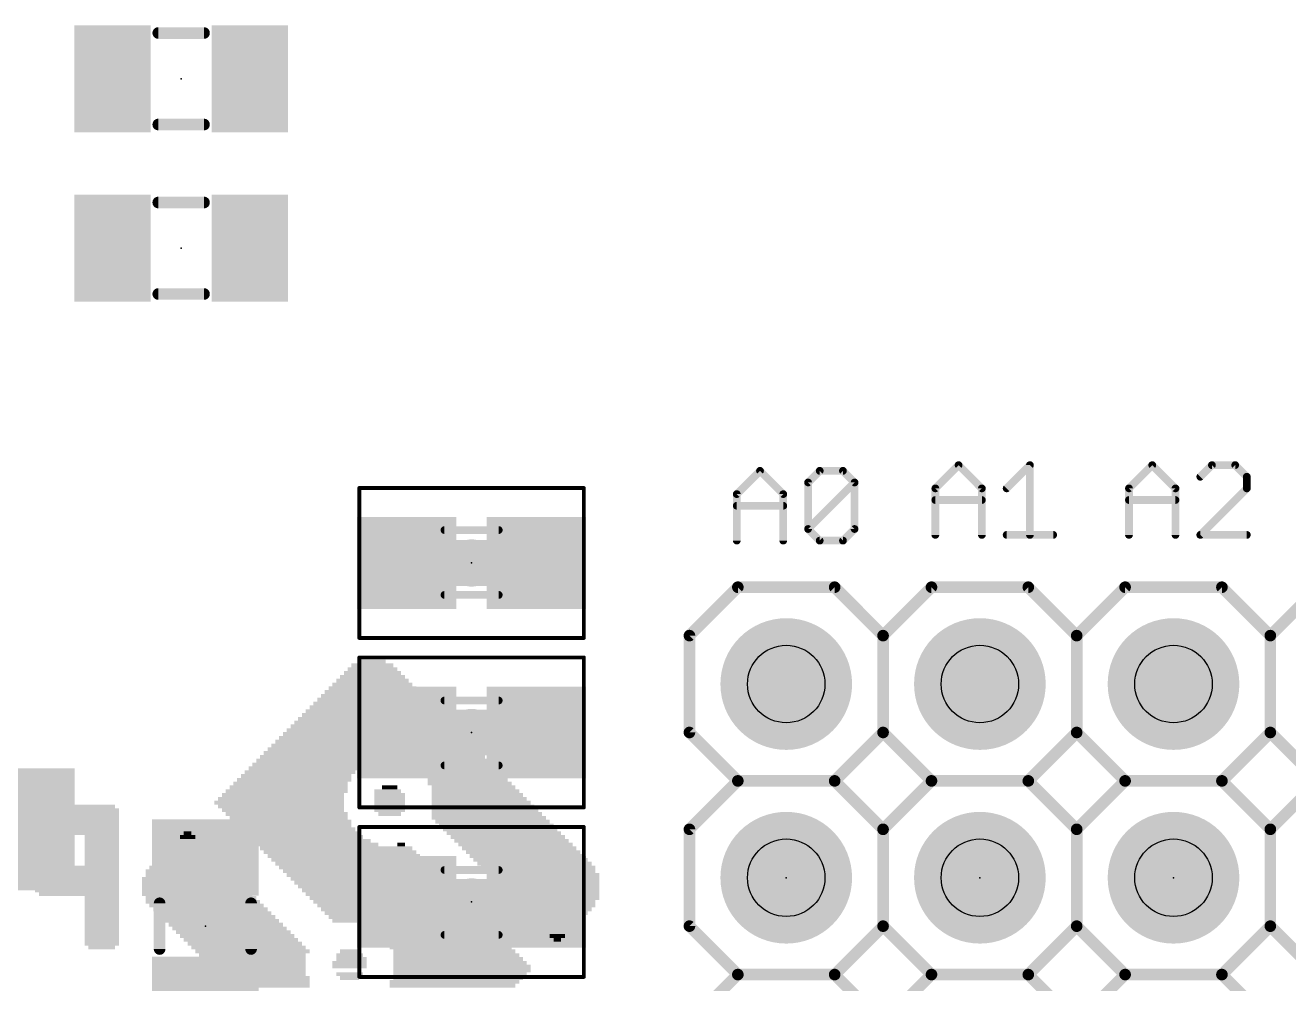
# Model space of a CAD drawing. Extents: x 45.5 to 117.9, y 20.2 to 75.1.
# Drawn here: x 80.19 to 96.76, y 30.36 to 42.93 of the extents above; entities that cross this region are included whole.
import ezdxf

# ---------------------------------------------------------------- set-up
doc = ezdxf.new("R2010")
doc.units = 0
for name, color, linetype in [('17', 82, 'CONTINUOUS'), ('21', 253, 'CONTINUOUS'), ('23', 7, 'CONTINUOUS'), ('25', 253, 'CONTINUOUS'), ('26', 253, 'CONTINUOUS'), ('29', 253, 'CONTINUOUS'), ('30', 253, 'CONTINUOUS'), ('31', 253, 'CONTINUOUS'), ('35', 253, 'CONTINUOUS'), ('39', 22, 'CONTINUOUS'), ('44', 253, 'CONTINUOUS'), ('51', 253, 'CONTINUOUS')]:
    doc.layers.add(name, color=color, linetype=linetype)

# ---------------------------------------------------------------- blocks, each defined once
blk = doc.blocks.new('RECT')
blk.add_solid([(-0.5, -0.5), (0.5, -0.5), (-0.5, 0.5), (0.5, 0.5)])
blk = doc.blocks.new('ROUNDP')
at = {"const_width": 0.5}
blk.add_lwpolyline([(0, -0.25, 1), (0, 0.25, 1), (0, -0.25)], format="xyb", dxfattribs=at)

msp = doc.modelspace()

# ---------------------------------------------------------------- linework, layer by layer
at = {"layer": '21'}
for points, const_width in [([(81.9325, 42.8275), (82.5325, 42.8275)], 0.1524), ([(81.9325, 41.6275), (82.5325, 41.6275)], 0.1524), ([(82.5325, 40.605), (81.9325, 40.605)], 0.1524), ([(82.5325, 39.405), (81.9325, 39.405)], 0.1524), ([(86.0425, 35.908), (86.0425, 35.847)], 0.5588), ([(89.535, 35.56), (88.9, 34.925)], 0.1524), ([(90.805, 35.56), (89.535, 35.56)], 0.1524), ([(91.44, 34.925), (90.805, 35.56)], 0.1524), ([(92.075, 35.56), (91.44, 34.925)], 0.1524), ([(93.345, 35.56), (92.075, 35.56)], 0.1524), ([(93.98, 34.925), (93.345, 35.56)], 0.1524), ([(94.615, 35.56), (93.98, 34.925)], 0.1524), ([(95.885, 35.56), (94.615, 35.56)], 0.1524), ([(96.52, 34.925), (95.885, 35.56)], 0.1524), ([(97.155, 35.56), (96.52, 34.925)], 0.1524), ([(88.9, 33.655), (88.9, 34.925)], 0.1524), ([(91.44, 34.925), (91.44, 33.655)], 0.1524), ([(91.44, 33.655), (91.44, 34.925)], 0.1524), ([(93.98, 34.925), (93.98, 33.655)], 0.1524), ([(93.98, 33.655), (93.98, 34.925)], 0.1524), ([(96.52, 34.925), (96.52, 33.655)], 0.1524), ([(96.52, 33.655), (96.52, 34.925)], 0.1524), ([(86.0425, 33.6245), (86.0425, 33.6855)], 0.5588), ([(89.535, 33.02), (88.9, 33.655)], 0.1524), ([(91.44, 33.655), (90.805, 33.02)], 0.1524), ([(92.075, 33.02), (91.44, 33.655)], 0.1524), ([(93.98, 33.655), (93.345, 33.02)], 0.1524), ([(94.615, 33.02), (93.98, 33.655)], 0.1524), ([(96.52, 33.655), (95.885, 33.02)], 0.1524), ([(97.155, 33.02), (96.52, 33.655)], 0.1524), ([(88.9, 32.385), (89.535, 33.02)], 0.1524), ([(90.805, 33.02), (89.535, 33.02)], 0.1524), ([(90.805, 33.02), (91.44, 32.385)], 0.1524), ([(91.44, 32.385), (92.075, 33.02)], 0.1524), ([(93.345, 33.02), (92.075, 33.02)], 0.1524), ([(93.345, 33.02), (93.98, 32.385)], 0.1524), ([(93.98, 32.385), (94.615, 33.02)], 0.1524), ([(95.885, 33.02), (94.615, 33.02)], 0.1524), ([(95.885, 33.02), (96.52, 32.385)], 0.1524), ([(96.52, 32.385), (97.155, 33.02)], 0.1524), ([(88.9, 31.115), (88.9, 32.385)], 0.1524), ([(91.44, 32.385), (91.44, 31.115)], 0.1524), ([(91.44, 31.115), (91.44, 32.385)], 0.1524), ([(93.98, 32.385), (93.98, 31.115)], 0.1524), ([(93.98, 31.115), (93.98, 32.385)], 0.1524), ([(96.52, 32.385), (96.52, 31.115)], 0.1524), ([(96.52, 31.115), (96.52, 32.385)], 0.1524), ([(86.0425, 31.402), (86.0425, 31.463)], 0.5588), ([(81.95, 30.815), (81.95, 31.415)], 0.1524), ([(83.15, 30.815), (83.15, 31.415)], 0.1524), ([(89.535, 30.48), (88.9, 31.115)], 0.1524), ([(91.44, 31.115), (90.805, 30.48)], 0.1524), ([(92.075, 30.48), (91.44, 31.115)], 0.1524), ([(93.98, 31.115), (93.345, 30.48)], 0.1524), ([(94.615, 30.48), (93.98, 31.115)], 0.1524), ([(96.52, 31.115), (95.885, 30.48)], 0.1524), ([(97.155, 30.48), (96.52, 31.115)], 0.1524), ([(88.9, 29.845), (89.535, 30.48)], 0.1524), ([(90.805, 30.48), (89.535, 30.48)], 0.1524), ([(90.805, 30.48), (91.44, 29.845)], 0.1524), ([(91.44, 29.845), (92.075, 30.48)], 0.1524), ([(93.345, 30.48), (92.075, 30.48)], 0.1524), ([(93.345, 30.48), (93.98, 29.845)], 0.1524), ([(93.98, 29.845), (94.615, 30.48)], 0.1524), ([(95.885, 30.48), (94.615, 30.48)], 0.1524), ([(95.885, 30.48), (96.52, 29.845)], 0.1524)]:
    msp.add_lwpolyline(points, dxfattribs=dict(at, const_width=const_width))
for points, const_width in [([(81.9325, 42.8656, 1), (81.9325, 42.7894)], 0.0762), ([(82.5325, 42.7894, 1), (82.5325, 42.8656)], 0.0762), ([(81.9325, 41.6656, 1), (81.9325, 41.5894)], 0.0762), ([(82.5325, 41.5894, 1), (82.5325, 41.6656)], 0.0762), ([(81.9325, 40.6431, 1), (81.9325, 40.5669)], 0.0762), ([(82.5325, 40.5669, 1), (82.5325, 40.6431)], 0.0762), ([(81.9325, 39.4431, 1), (81.9325, 39.3669)], 0.0762), ([(82.5325, 39.3669, 1), (82.5325, 39.4431)], 0.0762), ([(86.1822, 35.908, 1), (85.9028, 35.908)], 0.2794), ([(85.9028, 35.847, 1), (86.1822, 35.847)], 0.2794), ([(89.535, 35.5981, 1), (89.535, 35.5219)], 0.0762), ([(89.5619, 35.5331, 1), (89.5081, 35.5869)], 0.0762), ([(90.8319, 35.5869, 1), (90.7781, 35.5331)], 0.0762), ([(90.805, 35.5219, 1), (90.805, 35.5981)], 0.0762), ([(92.075, 35.5981, 1), (92.075, 35.5219)], 0.0762), ([(92.1019, 35.5331, 1), (92.0481, 35.5869)], 0.0762), ([(93.3719, 35.5869, 1), (93.3181, 35.5331)], 0.0762), ([(93.345, 35.5219, 1), (93.345, 35.5981)], 0.0762), ([(94.615, 35.5981, 1), (94.615, 35.5219)], 0.0762), ([(94.6419, 35.5331, 1), (94.5881, 35.5869)], 0.0762), ([(95.9119, 35.5869, 1), (95.8581, 35.5331)], 0.0762), ([(95.885, 35.5219, 1), (95.885, 35.5981)], 0.0762), ([(88.9381, 34.925, 1), (88.8619, 34.925)], 0.0762), ([(88.8731, 34.9519, 1), (88.9269, 34.8981)], 0.0762), ([(91.4781, 34.925, 1), (91.4019, 34.925)], 0.0762), ([(91.4781, 34.925, 1), (91.4019, 34.925)], 0.0762), ([(91.4131, 34.9519, 1), (91.4669, 34.8981)], 0.0762), ([(91.4131, 34.8981, 1), (91.4669, 34.9519)], 0.0762), ([(94.0181, 34.925, 1), (93.9419, 34.925)], 0.0762), ([(94.0181, 34.925, 1), (93.9419, 34.925)], 0.0762), ([(93.9531, 34.9519, 1), (94.0069, 34.8981)], 0.0762), ([(93.9531, 34.8981, 1), (94.0069, 34.9519)], 0.0762), ([(96.5581, 34.925, 1), (96.4819, 34.925)], 0.0762), ([(96.5581, 34.925, 1), (96.4819, 34.925)], 0.0762), ([(96.4931, 34.9519, 1), (96.5469, 34.8981)], 0.0762), ([(96.4931, 34.8981, 1), (96.5469, 34.9519)], 0.0762), ([(86.1822, 33.6855, 1), (85.9028, 33.6855)], 0.2794), ([(85.9028, 33.6245, 1), (86.1822, 33.6245)], 0.2794), ([(88.8619, 33.655, 1), (88.9381, 33.655)], 0.0762), ([(88.9269, 33.6819, 1), (88.8731, 33.6281)], 0.0762), ([(91.4019, 33.655, 1), (91.4781, 33.655)], 0.0762), ([(91.4019, 33.655, 1), (91.4781, 33.655)], 0.0762), ([(91.4669, 33.6819, 1), (91.4131, 33.6281)], 0.0762), ([(91.4669, 33.6281, 1), (91.4131, 33.6819)], 0.0762), ([(93.9419, 33.655, 1), (94.0181, 33.655)], 0.0762), ([(93.9419, 33.655, 1), (94.0181, 33.655)], 0.0762), ([(94.0069, 33.6819, 1), (93.9531, 33.6281)], 0.0762), ([(94.0069, 33.6281, 1), (93.9531, 33.6819)], 0.0762), ([(96.4819, 33.655, 1), (96.5581, 33.655)], 0.0762), ([(96.4819, 33.655, 1), (96.5581, 33.655)], 0.0762), ([(96.5469, 33.6819, 1), (96.4931, 33.6281)], 0.0762), ([(96.5469, 33.6281, 1), (96.4931, 33.6819)], 0.0762), ([(89.535, 33.0581, 1), (89.535, 32.9819)], 0.0762), ([(89.5619, 32.9931, 1), (89.5081, 33.0469)], 0.0762), ([(89.5081, 32.9931, 1), (89.5619, 33.0469)], 0.0762), ([(90.8319, 33.0469, 1), (90.7781, 32.9931)], 0.0762), ([(90.7781, 33.0469, 1), (90.8319, 32.9931)], 0.0762), ([(90.805, 32.9819, 1), (90.805, 33.0581)], 0.0762), ([(92.075, 33.0581, 1), (92.075, 32.9819)], 0.0762), ([(92.1019, 32.9931, 1), (92.0481, 33.0469)], 0.0762), ([(92.0481, 32.9931, 1), (92.1019, 33.0469)], 0.0762), ([(93.3719, 33.0469, 1), (93.3181, 32.9931)], 0.0762), ([(93.3181, 33.0469, 1), (93.3719, 32.9931)], 0.0762), ([(93.345, 32.9819, 1), (93.345, 33.0581)], 0.0762), ([(94.615, 33.0581, 1), (94.615, 32.9819)], 0.0762), ([(94.6419, 32.9931, 1), (94.5881, 33.0469)], 0.0762), ([(94.5881, 32.9931, 1), (94.6419, 33.0469)], 0.0762), ([(95.9119, 33.0469, 1), (95.8581, 32.9931)], 0.0762), ([(95.8581, 33.0469, 1), (95.9119, 32.9931)], 0.0762), ([(95.885, 32.9819, 1), (95.885, 33.0581)], 0.0762), ([(88.9381, 32.385, 1), (88.8619, 32.385)], 0.0762), ([(88.8731, 32.4119, 1), (88.9269, 32.3581)], 0.0762), ([(91.4781, 32.385, 1), (91.4019, 32.385)], 0.0762), ([(91.4781, 32.385, 1), (91.4019, 32.385)], 0.0762), ([(91.4131, 32.4119, 1), (91.4669, 32.3581)], 0.0762), ([(91.4131, 32.3581, 1), (91.4669, 32.4119)], 0.0762), ([(94.0181, 32.385, 1), (93.9419, 32.385)], 0.0762), ([(94.0181, 32.385, 1), (93.9419, 32.385)], 0.0762), ([(93.9531, 32.4119, 1), (94.0069, 32.3581)], 0.0762), ([(93.9531, 32.3581, 1), (94.0069, 32.4119)], 0.0762), ([(96.5581, 32.385, 1), (96.4819, 32.385)], 0.0762), ([(96.5581, 32.385, 1), (96.4819, 32.385)], 0.0762), ([(96.4931, 32.4119, 1), (96.5469, 32.3581)], 0.0762), ([(96.4931, 32.3581, 1), (96.5469, 32.4119)], 0.0762), ([(86.1822, 31.463, 1), (85.9028, 31.463)], 0.2794), ([(81.9881, 31.415, 1), (81.9119, 31.415)], 0.0762), ([(83.1881, 31.415, 1), (83.1119, 31.415)], 0.0762), ([(85.9028, 31.402, 1), (86.1822, 31.402)], 0.2794), ([(88.9269, 31.1419, 1), (88.8731, 31.0881)], 0.0762), ([(91.4669, 31.1419, 1), (91.4131, 31.0881)], 0.0762), ([(91.4669, 31.0881, 1), (91.4131, 31.1419)], 0.0762), ([(94.0069, 31.1419, 1), (93.9531, 31.0881)], 0.0762), ([(94.0069, 31.0881, 1), (93.9531, 31.1419)], 0.0762), ([(96.5469, 31.1419, 1), (96.4931, 31.0881)], 0.0762), ([(96.5469, 31.0881, 1), (96.4931, 31.1419)], 0.0762), ([(88.8619, 31.115, 1), (88.9381, 31.115)], 0.0762), ([(91.4019, 31.115, 1), (91.4781, 31.115)], 0.0762), ([(91.4019, 31.115, 1), (91.4781, 31.115)], 0.0762), ([(93.9419, 31.115, 1), (94.0181, 31.115)], 0.0762), ([(93.9419, 31.115, 1), (94.0181, 31.115)], 0.0762), ([(96.4819, 31.115, 1), (96.5581, 31.115)], 0.0762), ([(96.4819, 31.115, 1), (96.5581, 31.115)], 0.0762), ([(81.9119, 30.815, 1), (81.9881, 30.815)], 0.0762), ([(83.1119, 30.815, 1), (83.1881, 30.815)], 0.0762), ([(89.535, 30.5181, 1), (89.535, 30.4419)], 0.0762), ([(89.5619, 30.4531, 1), (89.5081, 30.5069)], 0.0762), ([(89.5081, 30.4531, 1), (89.5619, 30.5069)], 0.0762), ([(90.8319, 30.5069, 1), (90.7781, 30.4531)], 0.0762), ([(90.7781, 30.5069, 1), (90.8319, 30.4531)], 0.0762), ([(90.805, 30.4419, 1), (90.805, 30.5181)], 0.0762), ([(92.075, 30.5181, 1), (92.075, 30.4419)], 0.0762), ([(92.1019, 30.4531, 1), (92.0481, 30.5069)], 0.0762), ([(92.0481, 30.4531, 1), (92.1019, 30.5069)], 0.0762), ([(93.3719, 30.5069, 1), (93.3181, 30.4531)], 0.0762), ([(93.3181, 30.5069, 1), (93.3719, 30.4531)], 0.0762), ([(93.345, 30.4419, 1), (93.345, 30.5181)], 0.0762), ([(94.615, 30.5181, 1), (94.615, 30.4419)], 0.0762), ([(94.6419, 30.4531, 1), (94.5881, 30.5069)], 0.0762), ([(94.5881, 30.4531, 1), (94.6419, 30.5069)], 0.0762), ([(95.9119, 30.5069, 1), (95.8581, 30.4531)], 0.0762), ([(95.8581, 30.5069, 1), (95.9119, 30.4531)], 0.0762), ([(95.885, 30.4419, 1), (95.885, 30.5181)], 0.0762)]:
    msp.add_lwpolyline(points, format="xyb", dxfattribs=dict(at, const_width=const_width))
at = {"layer": '23'}
for p in [(82.2325, 42.2275), (82.2325, 40.005), (86.0425, 35.8775), (86.0425, 33.655), (90.17, 31.75), (92.71, 31.75), (95.25, 31.75), (86.0425, 31.4325), (82.55, 31.115)]:
    msp.add_point(p, dxfattribs=at)
at = {"layer": '25', "const_width": 0.1016}
for points in [[(89.5208, 36.7809), (89.8259, 37.086)], [(89.8259, 37.086), (90.1309, 36.7809)], [(90.4563, 36.9335), (90.6088, 37.086)], [(90.6088, 37.086), (90.9139, 37.086)], [(90.9139, 37.086), (91.0664, 36.9335)], [(92.1258, 36.8559), (92.4309, 37.161)], [(92.4309, 37.161), (92.7359, 36.8559)], [(93.0613, 36.8559), (93.3664, 37.161)], [(93.3664, 37.161), (93.3664, 36.2458)], [(94.6658, 36.8559), (94.9709, 37.161)], [(94.9709, 37.161), (95.2759, 36.8559)], [(95.7538, 37.161), (95.6013, 37.0085)], [(96.0589, 37.161), (95.7538, 37.161)], [(96.2114, 37.0085), (96.0589, 37.161)], [(90.4563, 36.3233), (90.4563, 36.9335)], [(90.4563, 36.3233), (91.0664, 36.9335)], [(91.0664, 36.9335), (91.0664, 36.3233)], [(96.2114, 36.8559), (96.2114, 37.0085)], [(89.5208, 36.1708), (89.5208, 36.7809)], [(90.1309, 36.7809), (90.1309, 36.1708)], [(92.1258, 36.2458), (92.1258, 36.8559)], [(92.7359, 36.8559), (92.7359, 36.2458)], [(94.6658, 36.2458), (94.6658, 36.8559)], [(95.2759, 36.8559), (95.2759, 36.2458)], [(95.6013, 36.2458), (96.2114, 36.8559)], [(89.5208, 36.6284), (90.1309, 36.6284)], [(92.1258, 36.7034), (92.7359, 36.7034)], [(94.6658, 36.7034), (95.2759, 36.7034)], [(90.6088, 36.1708), (90.4563, 36.3233)], [(91.0664, 36.3233), (90.9139, 36.1708)], [(93.0613, 36.2458), (93.6714, 36.2458)], [(96.2114, 36.2458), (95.6013, 36.2458)], [(90.9139, 36.1708), (90.6088, 36.1708)]]:
    msp.add_lwpolyline(points, dxfattribs=at)
at = {"layer": '25', "const_width": 0.0508}
for points in [[(89.8438, 37.1039, 1), (89.8079, 37.068)], [(89.8438, 37.068, 1), (89.8079, 37.1039)], [(90.6088, 37.1114, 1), (90.6088, 37.0606)], [(90.6268, 37.068, 1), (90.5909, 37.1039)], [(90.9319, 37.1039, 1), (90.8959, 37.068)], [(90.9139, 37.0606, 1), (90.9139, 37.1114)], [(92.4488, 37.1789, 1), (92.4129, 37.143)], [(92.4488, 37.143, 1), (92.4129, 37.1789)], [(93.3918, 37.161, 1), (93.341, 37.161)], [(93.3843, 37.143, 1), (93.3484, 37.1789)], [(94.9888, 37.1789, 1), (94.9529, 37.143)], [(94.9888, 37.143, 1), (94.9529, 37.1789)], [(95.7538, 37.1864, 1), (95.7538, 37.1356)], [(95.7718, 37.143, 1), (95.7359, 37.1789)], [(96.0769, 37.1789, 1), (96.0409, 37.143)], [(96.0589, 37.1356, 1), (96.0589, 37.1864)], [(90.4817, 36.9335, 1), (90.4309, 36.9335)], [(90.4384, 36.9514, 1), (90.4743, 36.9155)], [(91.0918, 36.9335, 1), (91.041, 36.9335)], [(91.0844, 36.9155, 1), (91.0485, 36.9514)], [(91.0485, 36.9155, 1), (91.0844, 36.9514)], [(95.5834, 37.0264, 1), (95.6193, 36.9905)], [(96.2368, 37.0085, 1), (96.186, 37.0085)], [(96.1935, 36.9905, 1), (96.2294, 37.0264)], [(89.5462, 36.7809, 1), (89.4954, 36.7809)], [(89.5028, 36.7989, 1), (89.5388, 36.763)], [(90.1563, 36.7809, 1), (90.1055, 36.7809)], [(90.113, 36.763, 1), (90.1489, 36.7989)], [(92.1512, 36.8559, 1), (92.1004, 36.8559)], [(92.1078, 36.8739, 1), (92.1438, 36.838)], [(92.7613, 36.8559, 1), (92.7105, 36.8559)], [(92.718, 36.838, 1), (92.7539, 36.8739)], [(93.0434, 36.8739, 1), (93.0793, 36.838)], [(94.6912, 36.8559, 1), (94.6404, 36.8559)], [(94.6478, 36.8739, 1), (94.6838, 36.838)], [(95.3013, 36.8559, 1), (95.2505, 36.8559)], [(95.258, 36.838, 1), (95.2939, 36.8739)], [(96.186, 36.8559, 1), (96.2368, 36.8559)], [(96.2294, 36.838, 1), (96.1935, 36.8739)], [(89.5208, 36.6538, 1), (89.5208, 36.603)], [(90.1309, 36.603, 1), (90.1309, 36.6538)], [(92.1258, 36.7288, 1), (92.1258, 36.678)], [(92.7359, 36.678, 1), (92.7359, 36.7288)], [(94.6658, 36.7288, 1), (94.6658, 36.678)], [(95.2759, 36.678, 1), (95.2759, 36.7288)], [(90.4309, 36.3233, 1), (90.4817, 36.3233)], [(90.4743, 36.3413, 1), (90.4384, 36.3054)], [(90.4384, 36.3413, 1), (90.4743, 36.3054)], [(91.041, 36.3233, 1), (91.0918, 36.3233)], [(91.0844, 36.3054, 1), (91.0485, 36.3413)], [(93.0613, 36.2712, 1), (93.0613, 36.2204)], [(93.6714, 36.2204, 1), (93.6714, 36.2712)], [(95.6013, 36.2712, 1), (95.6013, 36.2204)], [(96.2114, 36.2204, 1), (96.2114, 36.2712)], [(89.4954, 36.1708, 1), (89.5462, 36.1708)], [(90.1055, 36.1708, 1), (90.1563, 36.1708)], [(90.6088, 36.1962, 1), (90.6088, 36.1454)], [(90.5909, 36.1528, 1), (90.6268, 36.1888)], [(90.8959, 36.1888, 1), (90.9319, 36.1528)], [(90.9139, 36.1454, 1), (90.9139, 36.1962)], [(92.1004, 36.2458, 1), (92.1512, 36.2458)], [(92.7105, 36.2458, 1), (92.7613, 36.2458)], [(93.341, 36.2458, 1), (93.3918, 36.2458)], [(94.6404, 36.2458, 1), (94.6912, 36.2458)], [(95.2505, 36.2458, 1), (95.3013, 36.2458)], [(95.5834, 36.2638, 1), (95.6193, 36.2278)]]:
    msp.add_lwpolyline(points, format="xyb", dxfattribs=at)
at = {"layer": '39', "const_width": 0.0508}
for points in [[(84.5695, 36.8605), (87.5155, 36.8605)], [(84.5695, 34.8945), (84.5695, 36.8605)], [(87.5155, 36.8605), (87.5155, 34.8945)], [(87.5155, 34.8945), (84.5695, 34.8945)], [(84.5695, 32.672), (84.5695, 34.638)], [(84.5695, 34.638), (87.5155, 34.638)], [(87.5155, 34.638), (87.5155, 32.672)], [(87.5155, 32.672), (84.5695, 32.672)], [(84.5695, 30.4495), (84.5695, 32.4155)], [(84.5695, 32.4155), (87.5155, 32.4155)], [(87.5155, 32.4155), (87.5155, 30.4495)], [(87.5155, 30.4495), (84.5695, 30.4495)]]:
    msp.add_lwpolyline(points, dxfattribs=at)
at = {"layer": '39', "const_width": 0.0254}
for points in [[(84.5695, 36.8732, 1), (84.5695, 36.8478)], [(84.5822, 36.8605, 1), (84.5568, 36.8605)], [(87.5282, 36.8605, 1), (87.5028, 36.8605)], [(87.5155, 36.8478, 1), (87.5155, 36.8732)], [(84.5695, 34.9072, 1), (84.5695, 34.8818)], [(84.5568, 34.8945, 1), (84.5822, 34.8945)], [(87.5028, 34.8945, 1), (87.5282, 34.8945)], [(87.5155, 34.8818, 1), (87.5155, 34.9072)], [(84.5822, 34.638, 1), (84.5568, 34.638)], [(84.5695, 34.6507, 1), (84.5695, 34.6253)], [(87.5282, 34.638, 1), (87.5028, 34.638)], [(87.5155, 34.6253, 1), (87.5155, 34.6507)], [(84.5695, 32.6847, 1), (84.5695, 32.6593)], [(84.5568, 32.672, 1), (84.5822, 32.672)], [(87.5028, 32.672, 1), (87.5282, 32.672)], [(87.5155, 32.6593, 1), (87.5155, 32.6847)], [(84.5822, 32.4155, 1), (84.5568, 32.4155)], [(84.5695, 32.4282, 1), (84.5695, 32.4028)], [(87.5282, 32.4155, 1), (87.5028, 32.4155)], [(87.5155, 32.4028, 1), (87.5155, 32.4282)], [(84.5695, 30.4622, 1), (84.5695, 30.4368)], [(84.5568, 30.4495, 1), (84.5822, 30.4495)], [(87.5028, 30.4495, 1), (87.5282, 30.4495)], [(87.5155, 30.4368, 1), (87.5155, 30.4622)]]:
    msp.add_lwpolyline(points, format="xyb", dxfattribs=at)
at = {"layer": '44'}
for centre in [(90.17, 34.29), (92.71, 34.29), (95.25, 34.29), (90.17, 31.75), (92.71, 31.75), (95.25, 31.75)]:
    msp.add_circle(centre, 0.508, dxfattribs=at)
at = {"layer": '51', "const_width": 0.1016}
for points in [[(85.6865, 36.3095), (86.3985, 36.3095)], [(85.6865, 35.4585), (86.3985, 35.4585)], [(86.3985, 34.074), (85.6865, 34.074)], [(86.3985, 33.223), (85.6865, 33.223)], [(86.3985, 31.8515), (85.6865, 31.8515)], [(86.3985, 31.0005), (85.6865, 31.0005)]]:
    msp.add_lwpolyline(points, dxfattribs=at)
at = {"layer": '51', "const_width": 0.0508}
for points in [[(85.6865, 36.3349, 1), (85.6865, 36.2841)], [(86.3985, 36.2841, 1), (86.3985, 36.3349)], [(85.6865, 35.4839, 1), (85.6865, 35.4331)], [(86.3985, 35.4331, 1), (86.3985, 35.4839)], [(85.6865, 34.0994, 1), (85.6865, 34.0486)], [(86.3985, 34.0486, 1), (86.3985, 34.0994)], [(85.6865, 33.2484, 1), (85.6865, 33.1976)], [(86.3985, 33.1976, 1), (86.3985, 33.2484)], [(85.6865, 31.8769, 1), (85.6865, 31.8261)], [(86.3985, 31.8261, 1), (86.3985, 31.8769)], [(85.6865, 31.0259, 1), (85.6865, 30.9751)], [(86.3985, 30.9751, 1), (86.3985, 31.0259)]]:
    msp.add_lwpolyline(points, format="xyb", dxfattribs=at)

# ---------------------------------------------------------------- block references
at = {"layer": '17', "xscale": 1.524, "yscale": 1.524}
for p in [(90.17, 34.29), (90.17, 34.29), (92.71, 34.29), (92.71, 34.29), (95.25, 34.29), (95.25, 34.29), (90.17, 31.75), (90.17, 31.75), (92.71, 31.75), (92.71, 31.75), (95.25, 31.75), (95.25, 31.75)]:
    msp.add_blockref('ROUNDP', p, dxfattribs=at)
at = {"layer": '26', "yscale": 0.05}
for p, xscale in [((84.742, 34.485), 0.65), ((84.742, 34.535), 0.55), ((84.742, 34.585), 0.35), ((84.742, 34.285), 1.05), ((84.742, 34.335), 0.95), ((84.742, 34.385), 0.85), ((84.742, 34.435), 0.75), ((84.742, 34.135), 1.35), ((84.742, 34.185), 1.25), ((84.742, 34.235), 1.15), ((84.742, 33.985), 1.65), ((84.742, 34.035), 1.55), ((84.742, 34.085), 1.45), ((84.742, 33.785), 2.05), ((84.742, 33.835), 1.95), ((84.742, 33.885), 1.85), ((84.742, 33.935), 1.75), ((84.742, 33.635), 2.35), ((84.742, 33.685), 2.25), ((84.742, 33.735), 2.15), ((84.742, 33.485), 2.65), ((84.742, 33.535), 2.55), ((84.742, 33.585), 2.45), ((84.742, 33.335), 2.95), ((84.742, 33.385), 2.85), ((84.742, 33.435), 2.75), ((83.792, 33.135), 1.45), ((83.842, 33.185), 1.45), ((83.917, 33.235), 1.5), ((83.992, 33.285), 1.55), ((85.717, 33.285), 1.1), ((85.792, 33.235), 1.05), ((85.842, 33.185), 1.05), ((85.892, 33.135), 1.05), ((83.667, 32.985), 1.5), ((83.717, 33.035), 1.5), ((83.742, 33.085), 1.45), ((85.942, 33.085), 1.05), ((85.992, 33.035), 1.05), ((86.017, 32.985), 1.1), ((83.567, 32.835), 1.6), ((83.617, 32.885), 1.6), ((83.642, 32.935), 1.55), ((84.942, 32.885), 0.35), ((84.967, 32.835), 0.4), ((84.967, 32.935), 0.2), ((86.067, 32.935), 1.1), ((86.092, 32.885), 1.15), ((86.117, 32.835), 1.2), ((80.792, 32.685), 1.15), ((80.817, 32.635), 1.2), ((83.517, 32.735), 1.7), ((83.542, 32.785), 1.65), ((83.542, 32.685), 1.65), ((83.567, 32.635), 1.6), ((84.967, 32.785), 0.4), ((84.967, 32.735), 0.4), ((84.967, 32.685), 0.4), ((84.967, 32.635), 0.4), ((86.142, 32.785), 1.25), ((86.167, 32.735), 1.3), ((86.192, 32.685), 1.35), ((86.217, 32.635), 1.4), ((80.817, 32.585), 1.2), ((80.817, 32.535), 1.2), ((80.817, 32.485), 1.2), ((83.617, 32.585), 1.6), ((83.642, 32.535), 1.55), ((83.692, 32.485), 1.55), ((84.967, 32.585), 0.3), ((86.242, 32.585), 1.45), ((86.267, 32.535), 1.5), ((86.317, 32.485), 1.5), ((80.817, 32.435), 1.2), ((80.817, 32.385), 1.2), ((80.817, 32.335), 1.2), ((82.317, 32.335), 0.1), ((83.717, 32.435), 1.5), ((83.767, 32.385), 1.5), ((83.817, 32.335), 1.5), ((86.367, 32.435), 1.5), ((86.417, 32.385), 1.5), ((86.467, 32.335), 1.5), ((81.192, 32.285), 0.45), ((81.192, 32.235), 0.45), ((81.192, 32.185), 0.45), ((81.192, 32.135), 0.45), ((82.317, 32.135), 0.5), ((82.317, 32.185), 0.4), ((82.317, 32.235), 0.3), ((82.317, 32.285), 0.2), ((83.867, 32.285), 1.5), ((83.942, 32.235), 1.55), ((84.017, 32.185), 1.6), ((84.267, 32.135), 2), ((85.117, 32.185), 0.1), ((86.517, 32.285), 1.5), ((86.567, 32.235), 1.5), ((86.617, 32.185), 1.5), ((86.667, 32.135), 1.5), ((81.192, 32.085), 0.45), ((81.192, 32.035), 0.45), ((81.192, 31.985), 0.45), ((82.317, 31.985), 0.8), ((82.317, 32.035), 0.7), ((82.317, 32.085), 0.6), ((84.317, 32.085), 2), ((84.367, 32.035), 2), ((84.417, 31.985), 2), ((86.717, 32.085), 1.5), ((86.767, 32.035), 1.5), ((86.817, 31.985), 1.5), ((80.867, 31.885), 1.1), ((80.867, 31.835), 1.1), ((81.192, 31.935), 0.45), ((82.317, 31.835), 1.1), ((82.317, 31.935), 0.9), ((84.467, 31.935), 2), ((84.517, 31.885), 2), ((84.567, 31.835), 2), ((86.867, 31.935), 1.5), ((86.917, 31.885), 1.5), ((86.942, 31.835), 1.45), ((80.867, 31.785), 1.1), ((80.867, 31.735), 1.1), ((80.867, 31.685), 1.1), ((80.867, 31.635), 1.1), ((82.342, 31.735), 1.25), ((82.367, 31.685), 1.3), ((82.392, 31.635), 1.35), ((82.342, 31.785), 1.15), ((84.617, 31.785), 2), ((84.667, 31.735), 2), ((84.717, 31.685), 2), ((84.767, 31.635), 2), ((86.992, 31.785), 1.45), ((87.017, 31.735), 1.4), ((87.042, 31.685), 1.35), ((87.067, 31.635), 1.3), ((80.867, 31.585), 1.1), ((80.892, 31.535), 1.05), ((81.192, 31.485), 0.45), ((82.417, 31.585), 1.4), ((82.442, 31.535), 1.45), ((82.492, 31.485), 1.45), ((84.817, 31.585), 2), ((84.867, 31.535), 2), ((84.917, 31.485), 2), ((87.092, 31.585), 1.25), ((87.117, 31.535), 1.2), ((87.142, 31.485), 1.15), ((81.192, 31.435), 0.45), ((81.192, 31.385), 0.45), ((81.192, 31.335), 0.45), ((82.517, 31.435), 1.5), ((82.567, 31.385), 1.5), ((82.617, 31.335), 1.5), ((84.967, 31.435), 2), ((85.017, 31.385), 2), ((85.067, 31.335), 2), ((87.142, 31.435), 1.05), ((87.167, 31.335), 0.9), ((81.192, 31.285), 0.45), ((81.192, 31.235), 0.45), ((81.192, 31.185), 0.45), ((81.192, 31.135), 0.45), ((82.667, 31.285), 1.5), ((82.717, 31.235), 1.5), ((82.767, 31.185), 1.5), ((82.817, 31.135), 1.5), ((85.117, 31.285), 2), ((85.167, 31.235), 2), ((85.217, 31.185), 2), ((85.467, 31.135), 1.6), ((87.167, 31.285), 0.8), ((87.167, 31.235), 0.7), ((87.167, 31.185), 0.6), ((87.167, 31.135), 0.5), ((81.192, 31.085), 0.45), ((81.192, 31.035), 0.45), ((81.192, 30.985), 0.45), ((82.867, 31.085), 1.5), ((82.917, 31.035), 1.5), ((82.967, 30.985), 1.5), ((85.542, 31.085), 1.55), ((85.592, 31.035), 1.55), ((85.642, 30.985), 1.55), ((87.167, 31.085), 0.4), ((87.167, 31.035), 0.3), ((87.167, 30.985), 0.2), ((81.192, 30.935), 0.45), ((81.192, 30.885), 0.45), ((81.192, 30.835), 0.35), ((83.017, 30.935), 1.5), ((83.067, 30.885), 1.5), ((83.117, 30.835), 1.5), ((85.692, 30.935), 1.55), ((85.742, 30.885), 1.55), ((85.767, 30.835), 1.6), ((87.167, 30.935), 0.1), ((83.167, 30.785), 1.5), ((83.167, 30.735), 1.4), ((83.192, 30.685), 1.35), ((84.442, 30.735), 0.35), ((84.467, 30.685), 0.4), ((84.442, 30.785), 0.25), ((85.817, 30.785), 1.6), ((85.842, 30.735), 1.65), ((85.867, 30.685), 1.7), ((83.217, 30.635), 1.3), ((83.242, 30.585), 1.25), ((83.267, 30.535), 1.2), ((83.292, 30.485), 1.15), ((84.442, 30.635), 0.45), ((84.442, 30.585), 0.45), ((84.442, 30.485), 0.35), ((85.892, 30.635), 1.75), ((85.917, 30.585), 1.8), ((85.917, 30.535), 1.8), ((85.892, 30.485), 1.75), ((83.342, 30.435), 1.15), ((83.367, 30.385), 1.1), ((83.392, 30.335), 1.05), ((84.442, 30.435), 0.25), ((85.817, 30.385), 1.7), ((85.792, 30.335), 1.65), ((85.867, 30.435), 1.7)]:
    msp.add_blockref('RECT', p, dxfattribs=dict(at, xscale=xscale))
for p in [(82.317, 31.885), (87.167, 31.385)]:
    msp.add_blockref('RECT', p, dxfattribs=at)
at = {"layer": '29'}
for name, p, xscale, yscale in [('RECT', (81.3325, 42.2275), 1.0032, 1.4032), ('RECT', (83.1325, 42.2275), 1.0032, 1.4032), ('RECT', (85.1925, 35.8775), 1.3032, 1.2032), ('RECT', (86.8925, 35.8775), 1.3032, 1.2032), ('ROUNDP', (90.17, 34.29), 1.7272, 1.7272), ('ROUNDP', (92.71, 34.29), 1.7272, 1.7272), ('ROUNDP', (95.25, 34.29), 1.7272, 1.7272), ('ROUNDP', (90.17, 31.75), 1.7272, 1.7272), ('ROUNDP', (92.71, 31.75), 1.7272, 1.7272), ('ROUNDP', (95.25, 31.75), 1.7272, 1.7272)]:
    msp.add_blockref(name, p, dxfattribs=dict(at, xscale=xscale, yscale=yscale))
for p, xscale, yscale, rotation in [((81.3325, 40.005), 1.0032, 1.4032, 180), ((83.1325, 40.005), 1.0032, 1.4032, 180), ((85.1925, 33.655), 1.3032, 1.2032, 180), ((86.8925, 33.655), 1.3032, 1.2032, 180), ((79.235, 32.385), 3.2032, 1.6032, 180), ((82.55, 32.015), 1.0032, 1.4032, 90), ((85.1925, 31.4325), 1.3032, 1.2032, 180), ((86.8925, 31.4325), 1.3032, 1.2032, 180), ((82.55, 30.215), 1.0032, 1.4032, 90)]:
    msp.add_blockref('RECT', p, dxfattribs=dict(at, xscale=xscale, yscale=yscale, rotation=rotation))
at = {"layer": '30', "xscale": 1.7272, "yscale": 1.7272}
for p in [(90.17, 34.29), (92.71, 34.29), (95.25, 34.29), (90.17, 31.75), (92.71, 31.75), (95.25, 31.75)]:
    msp.add_blockref('ROUNDP', p, dxfattribs=at)
at = {"layer": '31', "xscale": 0.8, "yscale": 1.2}
for p in [(81.3325, 42.2275), (83.1325, 42.2275)]:
    msp.add_blockref('RECT', p, dxfattribs=at)
at = {"layer": '31'}
for p, xscale, yscale, rotation in [((81.3325, 40.005), 0.8, 1.2, 180), ((83.1325, 40.005), 0.8, 1.2, 180), ((79.235, 32.385), 3, 1.4, 180), ((82.55, 32.015), 0.8, 1.2, 90), ((82.55, 30.215), 0.8, 1.2, 90)]:
    msp.add_blockref('RECT', p, dxfattribs=dict(at, xscale=xscale, yscale=yscale, rotation=rotation))
at = {"layer": '31', "xscale": 1.1}
for p in [(85.1925, 35.8775), (86.8925, 35.8775)]:
    msp.add_blockref('RECT', p, dxfattribs=at)
at = {"layer": '31', "xscale": 1.1, "rotation": 180}
for p in [(85.1925, 33.655), (86.8925, 33.655), (85.1925, 31.4325), (86.8925, 31.4325)]:
    msp.add_blockref('RECT', p, dxfattribs=at)
at = {"layer": '35', "xscale": 0.3998, "yscale": 0.6}
msp.add_blockref('RECT', (86.0425, 35.8775), dxfattribs=at)
at = {"layer": '35', "xscale": 0.3998, "yscale": 0.6, "rotation": 180}
for p in [(86.0425, 33.655), (86.0425, 31.4325)]:
    msp.add_blockref('RECT', p, dxfattribs=at)
at = {"layer": '51', "xscale": 0.5001, "yscale": 0.95}
for p in [(85.4544, 35.8826), (86.6228, 35.8826)]:
    msp.add_blockref('RECT', p, dxfattribs=at)
at = {"layer": '51'}
for p, xscale, yscale, rotation in [((90.17, 34.29), 0.508, 0.508, 270), ((92.71, 34.29), 0.508, 0.508, 270), ((95.25, 34.29), 0.508, 0.508, 270), ((85.4622, 33.6499), 0.5001, 0.95, 180), ((86.6307, 33.6499), 0.5001, 0.95, 180), ((80.185, 32.385), 0.6, 0.7, 180), ((90.17, 31.75), 0.508, 0.508, 270), ((92.71, 31.75), 0.508, 0.508, 270), ((95.25, 31.75), 0.508, 0.508, 270), ((85.4622, 31.4274), 0.5001, 0.95, 180), ((86.6307, 31.4274), 0.5001, 0.95, 180)]:
    msp.add_blockref('RECT', p, dxfattribs=dict(at, xscale=xscale, yscale=yscale, rotation=rotation))

doc.saveas('drawing.dxf')
